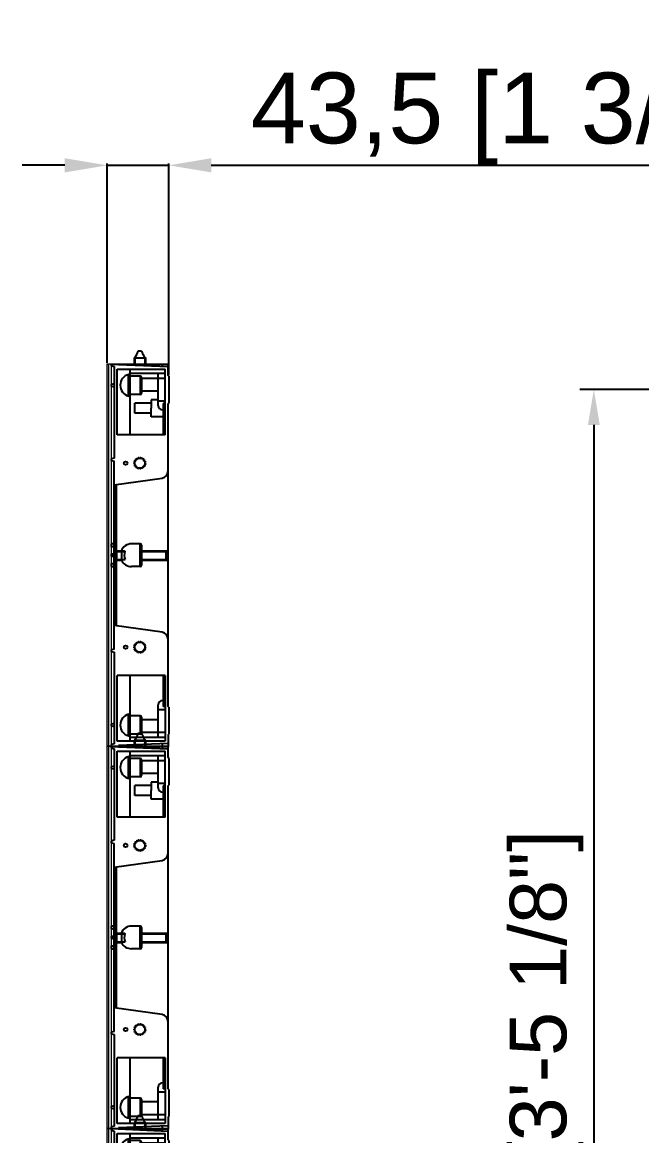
# Model space of a CAD drawing. Header units: millimetres. Extents: x 2185 to 26698, y 9658 to 17427.
# Drawn here: x 10800 to 11237, y 10827 to 11613 of the extents above; entities that cross this region are included whole.
import ezdxf

# ---------------------------------------------------------------- set-up
doc = ezdxf.new("R2010")
doc.units = ezdxf.units.MM
doc.linetypes.add('HIDDEN', pattern=[0.2, 0.1, -0.1])
doc.layers.add('02___PRT_ALL_AXES', color=7, linetype='Continuous')
doc.layers.add('DEFAULT_2', color=8, linetype='HIDDEN')
doc.styles.get("Standard").update_dxf_attribs({"font": 'arial.ttf'})
doc.dimstyles.new('ISO-25', dxfattribs={"dimtxt": 50, "dimasz": 30, "dimexe": 1.25, "dimexo": 0.625, "dimtad": 1, "dimtxsty": 'Standard', "dimcen": 2.5, "dimadec": 0, "dimazin": 0, "dimtfac": 1, "dimtmove": 0, "dimatfit": 3, "dimfxl": 1, "dimarcsym": 0})
doc.dimstyles.new('我的A-GB-50', dxfattribs={"dimscale": 0.5, "dimtxt": 80, "dimasz": 50, "dimexe": 20, "dimexo": 10, "dimgap": 15, "dimtad": 1, "dimdec": 1, "dimzin": 9, "dimdsep": 46, "dimtxsty": 'Standard', "dimcen": 2.5, "dimadec": 0, "dimazin": 0, "dimtfac": 1, "dimtdec": 1, "dimtmove": 0, "dimatfit": 3, "dimfxl": 2, "dimarcsym": 0})

# ---------------------------------------------------------------- blocks, each defined once
blk = doc.blocks.new('*D104')
at = {"color": 0, "lineweight": -2, "transparency": 16777216}
for p, q in [((11291.68, 11353.61), (11193.39, 11353.61)), ((11203.39, 11328.61), (11203.39, 10334.66)), ((11291.68, 10309.66), (11193.39, 10309.66))]:
    blk.add_line(p, q, dxfattribs=at)
at = {"color": 0, "transparency": 16777216}
for points in [[(11199.23, 11328.61), (11207.56, 11328.61), (11203.39, 11353.61)], [(11199.23, 10334.66), (11207.56, 10334.66), (11203.39, 10309.66)]]:
    blk.add_solid(points, dxfattribs=at)
at = {"layer": 'Defpoints', "color": 0, "transparency": 16777216}
for p in [(11296.68, 11353.61), (11203.39, 10309.66), (11296.68, 10309.66)]:
    blk.add_point(p, dxfattribs=at)
at = {"color": 0, "lineweight": 5, "transparency": 16777216, "insert": (11170, 10831.63), "char_height": 40, "attachment_point": 5, "rotation": 90}
blk.add_mtext('1043.9 [3\'-5 1/8"]', dxfattribs=at)
blk = doc.blocks.new('8755')
at = {"lineweight": 5}
h = blk.add_hatch(color=6, dxfattribs=at)
h.dxf.hatch_style = 1
h.paths.add_polyline_path([(1416.96, -4357.34), (1417.96, -4357.34), (1417.96, -4627.34), (1416.96, -4627.34)])
at = {"color": 6, "lineweight": 5}
blk.add_lwpolyline([(1416.96, -4357.34), (1417.96, -4357.34), (1417.96, -4627.34), (1416.96, -4627.34)], close=True, dxfattribs=at)
blk = doc.blocks.new('IM-2')
at = {"color": 4, "lineweight": 5}
for p, q in [((1381.67, 4077.37), (1379.67, 4077.37)), ((1379.67, 4077.37), (1379.67, 3807.37)), ((1381.67, 3807.37), (1381.67, 4077.37)), ((1379.67, 3807.37), (1381.67, 3807.37))]:
    blk.add_line(p, q, dxfattribs=at)
blk = doc.blocks.new('878')
at = {"color": 2, "linetype": 'Continuous'}
for p, q in [((3770.32, 7227.44), (3769.52, 7225.44)), ((3770.43, 7227.44), (3770.32, 7227.44)), ((3774.32, 7230.44), (3771.72, 7230.44)), ((3775.72, 7227.44), (3775.62, 7227.44)), ((3775.72, 7227.44), (3776.52, 7225.44)), ((3769.52, 7226.31), (3769.02, 7225.81)), ((3769.67, 7225.81), (3769.02, 7225.81)), ((3769.02, 7225.81), (3769.02, 7221.42)), ((3769.02, 7221.42), (3777.02, 7221.42)), ((3769.87, 7226.31), (3769.52, 7226.31)), ((3776.52, 7225.44), (3769.52, 7225.44)), ((3769.52, 7225.44), (3769.52, 7221.42)), ((3776.52, 7226.31), (3776.18, 7226.31)), ((3777.02, 7225.81), (3776.38, 7225.81)), ((3776.52, 7226.31), (3777.02, 7225.81)), ((3776.52, 7225.44), (3776.52, 7221.42)), ((3777.02, 7225.81), (3777.02, 7221.42))]:
    blk.add_line(p, q, dxfattribs=at)
for points in [[(3771.72, 7230.44), (3771.61, 7230.2), (3771.39, 7229.7), (3770.95, 7228.7), (3770.64, 7227.95), (3770.43, 7227.44)], [(3774.32, 7230.44), (3774.44, 7230.2), (3774.66, 7229.7), (3775.09, 7228.7), (3775.41, 7227.95), (3775.62, 7227.44)]]:
    blk.add_open_spline(points, degree=3, knots=[0, 0, 0, 0, 0.249999, 0.499999, 1, 1, 1, 1], dxfattribs=at)
blk = doc.blocks.new('RRRRRRR')
at = {"color": 7, "linetype": 'Continuous'}
for p, q in [((13604.09, 10372.64), (13604.09, 10373.84)), ((13604.09, 10373.84), (13644.09, 10373.84)), ((13609.09, 10373.84), (13609.09, 10373.34)), ((13644.09, 10371.81), (13609.09, 10373.34)), ((13639.8, 10373.84), (13639.8, 10371.99)), ((13644.09, 10365.84), (13644.09, 10373.84)), ((13604.09, 10372.64), (13606.09, 10372.14)), ((13606.09, 10372.14), (13606.09, 10307.46)), ((13608.09, 10323.84), (13608.09, 10370.34)), ((13608.09, 10370.34), (13642.09, 10370.34)), ((13616.09, 10351.17), (13616.09, 10366.55)), ((13617.09, 10370.34), (13617.09, 10323.84)), ((13617.09, 10367.34), (13642.09, 10367.34)), ((13624.34, 10365.36), (13617.09, 10365.36)), ((13624.34, 10365.36), (13624.34, 10352.36)), ((13637.09, 10344.57), (13637.09, 10367.34)), ((13642.09, 10323.84), (13642.09, 10370.34)), ((13644.59, 10365.34), (13644.09, 10365.84)), ((13644.59, 10365.34), (13644.59, 10346.34)), ((13606.09, 10359.86), (13604.09, 10359.46)), ((13604.09, 10358.26), (13604.09, 10359.46)), ((13604.09, 10358.26), (13606.09, 10357.86)), ((13625.34, 10364.36), (13625.34, 10353.36)), ((13625.34, 10363.84), (13642.09, 10363.84)), ((13624.34, 10352.36), (13617.09, 10352.36)), ((13625.34, 10354.84), (13637.09, 10354.84)), ((13620.69, 10339.11), (13620.69, 10346.11)), ((13632.09, 10346.11), (13620.69, 10346.11)), ((13632.09, 10348.61), (13632.09, 10342.61)), ((13637.09, 10348.61), (13632.09, 10348.61)), ((13637.09, 10347.84), (13642.09, 10347.84)), ((13640.09, 10341.57), (13640.59, 10341.57)), ((13640.59, 10345.86), (13640.59, 10323.84)), ((13642.09, 10345.86), (13640.59, 10345.86)), ((13644.09, 10345.84), (13644.59, 10346.34)), ((13644.09, 10131.89), (13644.09, 10345.84)), ((13632.09, 10339.11), (13620.69, 10339.11)), ((13642.09, 10340.86), (13640.59, 10340.86)), ((13642.09, 10323.84), (13608.09, 10323.84)), ((13606.09, 10307.46), (13604.09, 10306.96)), ((13604.09, 10305.76), (13604.09, 10306.96)), ((13604.09, 10305.76), (13606.09, 10305.26)), ((13606.09, 10172.46), (13606.09, 10305.26)), ((13606.09, 10288.5), (13639.8, 10293.31)), ((13607.09, 10189.08), (13607.09, 10288.64)), ((13607.68, 10189), (13607.68, 10288.72)), ((13604.09, 10244.83), (13604.09, 10246.84)), ((13606.09, 10239.86), (13604.09, 10239.46)), ((13604.09, 10238.26), (13604.09, 10239.46)), ((13606.09, 10239.46), (13604.09, 10239.46)), ((13607.68, 10241.36), (13613.52, 10241.36)), ((13607.73, 10241.86), (13607.73, 10235.86)), ((13607.73, 10241.86), (13612.99, 10241.86)), ((13611.27, 10241.36), (13611.27, 10235.86)), ((13624.34, 10246.86), (13618.29, 10246.86)), ((13624.34, 10230.86), (13624.34, 10246.86)), ((13625.34, 10245.86), (13625.34, 10231.86)), ((13625.34, 10241.86), (13642.28, 10241.86)), ((13625.34, 10241.36), (13642.63, 10241.36)), ((13642.28, 10241.86), (13643.59, 10241.86)), ((13642.63, 10235.86), (13642.63, 10241.36)), ((13642.63, 10241.36), (13644.09, 10241.36)), ((13604.09, 10238.26), (13606.09, 10237.86)), ((13606.09, 10238.26), (13604.09, 10238.26)), ((13604.09, 10230.88), (13604.09, 10232.89)), ((13607.68, 10235.86), (13613.7, 10235.86)), ((13607.68, 10235.36), (13611.09, 10235.36)), ((13625.34, 10235.86), (13642.63, 10235.86)), ((13625.34, 10235.36), (13644.09, 10235.36)), ((13644.09, 10235.86), (13642.63, 10235.86)), ((13624.34, 10230.86), (13618.29, 10230.86)), ((13639.8, 10184.41), (13606.09, 10189.22)), ((13606.09, 10172.46), (13604.09, 10171.96)), ((13604.09, 10170.76), (13604.09, 10171.96)), ((13604.09, 10170.76), (13606.09, 10170.26)), ((13606.09, 10170.26), (13606.09, 10105.59)), ((13642.09, 10153.89), (13608.09, 10153.89)), ((13608.09, 10107.39), (13608.09, 10153.89)), ((13617.09, 10153.89), (13617.09, 10107.39)), ((13640.59, 10153.89), (13640.59, 10131.86)), ((13642.09, 10153.89), (13642.09, 10107.39)), ((13642.09, 10136.86), (13640.59, 10136.86)), ((13637.09, 10110.39), (13637.09, 10133.15)), ((13637.09, 10129.89), (13642.09, 10129.89)), ((13640.09, 10136.15), (13640.59, 10136.15)), ((13642.09, 10131.86), (13640.59, 10131.86)), ((13644.59, 10131.39), (13644.09, 10131.89)), ((13644.59, 10131.39), (13644.59, 10112.39)), ((13616.09, 10111.17), (13616.09, 10126.55)), ((13624.34, 10125.36), (13617.09, 10125.36)), ((13624.34, 10125.36), (13624.34, 10112.36)), ((13625.34, 10124.36), (13625.34, 10113.36)), ((13625.34, 10122.89), (13637.09, 10122.89)), ((13606.09, 10119.86), (13604.09, 10119.46)), ((13604.09, 10118.26), (13604.09, 10119.46)), ((13604.09, 10118.26), (13606.09, 10117.86)), ((13625.34, 10113.89), (13642.09, 10113.89)), ((13606.09, 10105.59), (13604.09, 10105.09)), ((13642.09, 10107.39), (13608.09, 10107.39)), ((13644.09, 10105.91), (13609.09, 10104.39)), ((13624.34, 10112.36), (13617.09, 10112.36)), ((13617.09, 10110.39), (13642.09, 10110.39)), ((13639.8, 10105.73), (13639.8, 10103.89)), ((13644.09, 10111.89), (13644.59, 10112.39)), ((13644.09, 10111.89), (13644.09, 10103.39)), ((13604.09, 10103.89), (13604.09, 10105.09)), ((13604.09, 10103.89), (13644.09, 10103.89)), ((13609.09, 10103.89), (13609.09, 10104.39)), ((13625.34, 10103.39), (13625.34, 10103.89)), ((13644.09, 10103.39), (13625.34, 10103.39))]:
    blk.add_line(p, q, dxfattribs=at)
for centre, radius in [((13614.09, 10303.86), 1.25), ((13624.09, 10303.86), 3.5), ((13624.09, 10303.86), 3.5), ((13624.09, 10173.86), 3.5), ((13624.09, 10173.86), 3.5), ((13614.09, 10173.86), 1.25)]:
    blk.add_circle(centre, radius, dxfattribs=at)
for centre, radius, start, end in [((13624.34, 10364.36), 1, 0, 90), ((13624.34, 10353.36), 1, 270, 0), ((13640.09, 10344.57), 3, 180, 270), ((13639.09, 10298.26), 5, 278.13, 0), ((13624.34, 10245.86), 1, 0, 90), ((13643.59, 10241.36), 0.5, 0, 90), ((13624.34, 10231.86), 1, 270, 0), ((13639.09, 10179.46), 5, 0, 81.87), ((13640.09, 10133.15), 3, 90, 180), ((13624.34, 10124.36), 1, 0, 90), ((13624.34, 10113.36), 1, 270, 0)]:
    blk.add_arc(centre, radius, start, end, dxfattribs=at)
for centre, major_axis, ratio, start_param, end_param in [((13618.29, 10358.86), (8, 0), 1, 1.848462, 4.434723), ((13601.09, 10238.86), (40, 0), 0.2, 1.445468, 1.495726), ((13601.09, 10238.86), (30, 0), 0.2, 1.403348, 1.470629), ((13618.29, 10238.86), (0, 8), 1, 0.000001, 1.1864), ((13621.12, 10238.86), (0, 8), 1, 1.252973, 1.955193), ((13601.09, 10238.86), (30, 0), 0.2, -1.470629, -1.403348), ((13618.29, 10238.86), (8, 0), 1, -2.688776, -1.570796), ((13601.09, 10238.86), (40, 0), 0.2, -1.495726, -1.445468), ((13618.29, 10118.86), (8, 0), 1, 1.848462, 4.434723)]:
    blk.add_ellipse(centre, major_axis=major_axis, ratio=ratio, start_param=start_param, end_param=end_param, dxfattribs=at)
for points, knots in [([(13616.09, 10366.55), (13616.2, 10366.58), (13616.42, 10366.61), (13616.76, 10366.49), (13617.03, 10366.19), (13617.09, 10365.91), (13617.09, 10365.76)], [0, 0, 0, 0, 0.219601, 0.444914, 0.701089, 1, 1, 1, 1]), ([(13617.09, 10351.96), (13617.09, 10351.81), (13617.03, 10351.53), (13616.76, 10351.23), (13616.42, 10351.11), (13616.2, 10351.14), (13616.09, 10351.17)], [0, 0, 0, 0, 0.298911, 0.555086, 0.780399, 1, 1, 1, 1]), ([(13610.91, 10241.86), (13610.96, 10241.86), (13611.06, 10241.83), (13611.18, 10241.71), (13611.25, 10241.55), (13611.27, 10241.42), (13611.27, 10241.36)], [0, 0, 0, 0, 0.20928, 0.444593, 0.712343, 1, 1, 1, 1]), ([(13612.99, 10241.86), (13613.07, 10241.86), (13613.21, 10241.84), (13613.41, 10241.76), (13613.55, 10241.58), (13613.54, 10241.43), (13613.52, 10241.36)], [0, 0, 0, 0, 0.257333, 0.511541, 0.757022, 1, 1, 1, 1]), ([(13642.28, 10241.86), (13642.32, 10241.86), (13642.42, 10241.83), (13642.54, 10241.71), (13642.61, 10241.55), (13642.63, 10241.42), (13642.63, 10241.36)], [0, 0, 0, 0, 0.20928, 0.444593, 0.712343, 1, 1, 1, 1]), ([(13616.09, 10126.55), (13616.2, 10126.58), (13616.42, 10126.61), (13616.76, 10126.49), (13617.03, 10126.19), (13617.09, 10125.91), (13617.09, 10125.76)], [0, 0, 0, 0, 0.219601, 0.444914, 0.701089, 1, 1, 1, 1]), ([(13617.09, 10111.96), (13617.09, 10111.81), (13617.03, 10111.53), (13616.76, 10111.23), (13616.42, 10111.11), (13616.2, 10111.14), (13616.09, 10111.17)], [0, 0, 0, 0, 0.298911, 0.555086, 0.780399, 1, 1, 1, 1])]:
    blk.add_open_spline(points, degree=3, knots=knots, dxfattribs=at)
blk.add_open_spline([(13611.06, 10235.55), (13611.05, 10235.49), (13611.07, 10235.42), (13611.09, 10235.36)], degree=3, dxfattribs=at)
at = {"layer": '02___PRT_ALL_AXES', "color": 7, "linetype": 'Continuous'}
for p, q in [((13632.09, 10336.61), (13632.09, 10342.61)), ((13640.59, 10336.61), (13632.09, 10336.61))]:
    blk.add_line(p, q, dxfattribs=at)
at = {"layer": 'DEFAULT_2', "color": 8, "linetype": 'HIDDEN'}
for centre in [(13624.09, 10303.86), (13624.09, 10303.86), (13624.09, 10173.86), (13624.09, 10173.86)]:
    blk.add_circle(centre, 4, dxfattribs=at)
at = {"color": 4, "lineweight": 5}
for name, p in [('878', (9851.07, 3152.44)), ('IM-2', (12222.43, 6296.49))]:
    blk.add_blockref(name, p, dxfattribs=at)
blk = doc.blocks.new('*D110')
at = {"color": 0, "lineweight": -2, "transparency": 16777216}
for p, q in [((10859.7, 11372.26), (10859.7, 11513.21)), ((10903.2, 11363.73), (10903.2, 11513.21)), ((10829.7, 11511.96), (10799.7, 11511.96)), ((10859.7, 11511.96), (10903.2, 11511.96)), ((10933.2, 11511.96), (11333.34, 11511.96))]:
    blk.add_line(p, q, dxfattribs=at)
at = {"color": 0, "transparency": 16777216}
for points in [[(10829.7, 11516.96), (10829.7, 11506.96), (10859.7, 11511.96)], [(10933.2, 11516.96), (10933.2, 11506.96), (10903.2, 11511.96)]]:
    blk.add_solid(points, dxfattribs=at)
at = {"layer": 'Defpoints', "color": 0, "transparency": 16777216}
for p in [(10903.2, 11511.96), (10859.7, 11371.63), (10903.2, 11363.11)]:
    blk.add_point(p, dxfattribs=at)
at = {"color": 0, "transparency": 16777216, "insert": (11148.27, 11544.95), "char_height": 50, "attachment_point": 5}
blk.add_mtext('43,5 [1 3/4"]', dxfattribs=at)

msp = doc.modelspace()

# ---------------------------------------------------------------- block references
at = {"color": 4, "lineweight": 5}
for name, p in [('RRRRRRR', (-2741.399, 997.771)), ('8755', (9442.735, 15728.966)), ('RRRRRRR', (-2741.399, 727.771)), ('8755', (9442.735, 15458.966)), ('RRRRRRR', (-2741.399, 457.771)), ('8755', (9442.735, 15188.966))]:
    msp.add_blockref(name, p, dxfattribs=at)

# ---------------------------------------------------------------- dimensions: what is measured, and where the dimension line sits
dim = msp.add_linear_dim(base=(10903.196, 11511.961), p1=(10859.696, 11371.631), p2=(10903.196, 11363.106), dimstyle='ISO-25')
dim.commit()
dim.dimension.update_dxf_attribs({"geometry": '*D110', "text_midpoint": (11148.268, 11544.953)})
at = {"lineweight": 5}
dim = msp.add_linear_dim(base=(11203.393457924, 10309.655941528), p1=(11296.684233235, 11353.605941526), p2=(11296.684233235, 10309.655941528), angle=90, dimstyle='我的A-GB-50', dxfattribs=at)
dim.commit()
dim.dimension.update_dxf_attribs({"geometry": '*D104', "text_midpoint": (11169.999869929, 10831.630941527)})

doc.saveas('drawing.dxf')
